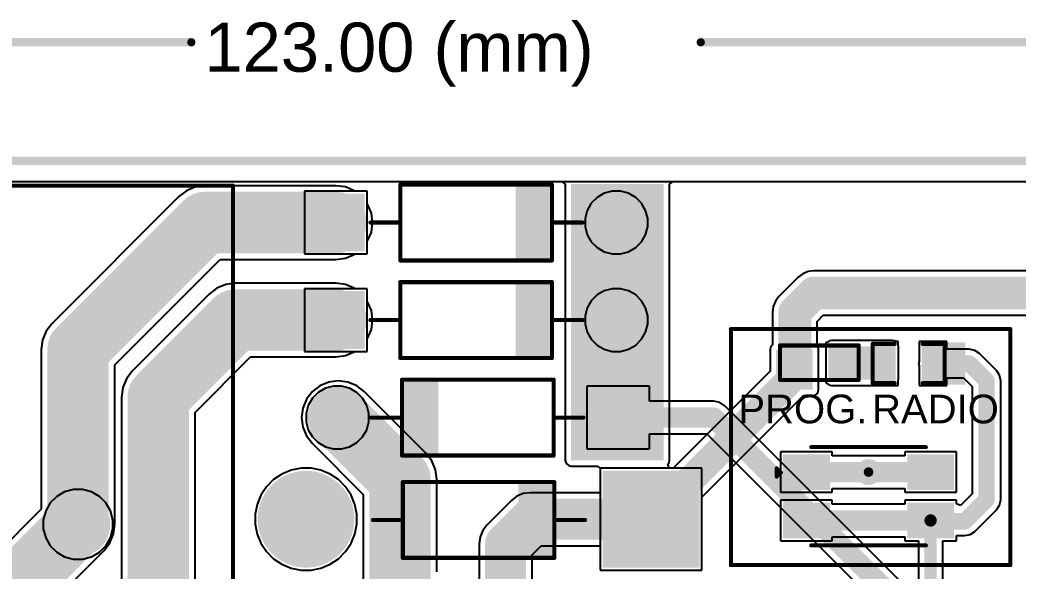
# Model space of a CAD drawing. Header units: millimetres. Extents: x -0.16 to 4.85, y -0.01 to 3.83.
# Drawn here: x 1.885 to 3.103, y 3.161 to 3.833 of the extents above; entities that cross this region are included whole.
import ezdxf

# ---------------------------------------------------------------- set-up
doc = ezdxf.new("R2010")
doc.units = ezdxf.units.MM
doc.header["$MEASUREMENT"] = 0
for name, color, linetype in [('BottomLayer', 5, 'Continuous'), ('BottomSolder', 6, 'Continuous'), ('Mechanical1', 6, 'Continuous'), ('Mechanical2', 216, 'Continuous'), ('MultiLayer', 9, 'Continuous'), ('PadHoleLayer', 156, 'Continuous'), ('TopLayer', 1, 'Continuous'), ('TopOverlay', 2, 'Continuous'), ('TopPaste', 8, 'Continuous'), ('TopSolder', 216, 'Continuous'), ('ViaHoleLayer', 16, 'Continuous')]:
    doc.layers.add(name, color=color, linetype=linetype)
doc.styles.add('Arial', font='', dxfattribs={"height": 0.2})
doc.styles.get('Arial').set_extended_font_data('Arial')

# ---------------------------------------------------------------- blocks, each defined once
blk = doc.blocks.new('DO_15_3')
at = {"layer": 'BottomLayer'}
blk.add_hatch(color=5, dxfattribs=at).paths.add_polyline_path([(-0.2657, 0.0551), (-0.1555, 0.0551), (-0.1555, -0.0551), (-0.2657, -0.0551)])
h = blk.add_hatch(color=5, dxfattribs=at)
edge = h.paths.add_edge_path()
edge.add_arc((0.2106, 0), 0.0551, 0, 360)
at = {"layer": 'BottomSolder'}
blk.add_hatch(color=6, dxfattribs=at).paths.add_polyline_path([(-0.2697, 0.0591), (-0.1515, 0.0591), (-0.1515, -0.0591), (-0.2697, -0.0591)])
h = blk.add_hatch(color=6, dxfattribs=at)
edge = h.paths.add_edge_path()
edge.add_arc((0.2106, 0), 0.0591, 0, 360)
at = {"layer": 'MultiLayer'}
blk.add_hatch(color=9, dxfattribs=at).paths.add_polyline_path([(-0.2657, 0.0551), (-0.1555, 0.0551), (-0.1555, -0.0551), (-0.2657, -0.0551)])
h = blk.add_hatch(color=9, dxfattribs=at)
edge = h.paths.add_edge_path()
edge.add_arc((0.2106, 0), 0.0551, 0, 360)
at = {"layer": 'PadHoleLayer'}
h = blk.add_hatch(color=156, dxfattribs=at)
edge = h.paths.add_edge_path()
edge.add_arc((-0.2106, 0), 0.0295, 0, 360)
h = blk.add_hatch(color=156, dxfattribs=at)
edge = h.paths.add_edge_path()
edge.add_arc((0.2106, 0), 0.0295, 0, 360)
at = {"layer": 'TopLayer'}
blk.add_hatch(color=1, dxfattribs=at).paths.add_polyline_path([(-0.2657, 0.0551), (-0.1555, 0.0551), (-0.1555, -0.0551), (-0.2657, -0.0551)])
h = blk.add_hatch(color=1, dxfattribs=at)
edge = h.paths.add_edge_path()
edge.add_arc((0.2106, 0), 0.0551, 0, 360)
at = {"layer": 'TopOverlay'}
blk.add_hatch(color=2, dxfattribs=at).paths.add_polyline_path([(-0.0484, 0.0472), (-0.0925, 0.0472), (-0.0925, -0.0453), (-0.0484, -0.0453)])
at = {"layer": 'TopSolder'}
blk.add_hatch(color=216, dxfattribs=at).paths.add_polyline_path([(-0.2697, 0.0591), (-0.1515, 0.0591), (-0.1515, -0.0591), (-0.2697, -0.0591)])
h = blk.add_hatch(color=216, dxfattribs=at)
edge = h.paths.add_edge_path()
edge.add_arc((0.2106, 0), 0.0591, 0, 360)
at = {"layer": 'TopOverlay', "const_width": 0.005}
for points in [[(-0.0925, 0.0472), (-0.0925, 0.001)], [(0.0925, 0.0472), (-0.0925, 0.0472)], [(0.0925, 0.0472), (0.0925, 0.001)], [(-0.0925, 0.001), (-0.1299, 0.001)], [(-0.0925, 0.001), (-0.0925, -0.0453)], [(0.0925, 0.001), (0.0925, -0.0453)], [(0.1289, 0.001), (0.0925, 0.001)], [(0.0925, -0.0453), (-0.0925, -0.0453)]]:
    blk.add_lwpolyline(points, dxfattribs=at)
at = {"layer": 'TopOverlay', "const_width": 0.0025}
for points in [[(-0.0938, 0.0472, 1), (-0.0913, 0.0472, 1)], [(-0.0938, 0.0472, 1), (-0.0913, 0.0472, 1)], [(0.0913, 0.0472, 1), (0.0938, 0.0472, 1)], [(0.0913, 0.0472, 1), (0.0938, 0.0472, 1)], [(-0.1312, 0.001, 1), (-0.1287, 0.001, 1)], [(-0.0938, 0.001, 1), (-0.0913, 0.001, 1)], [(-0.0938, 0.001, 1), (-0.0913, 0.001, 1)], [(-0.0938, 0.001, 1), (-0.0913, 0.001, 1)], [(0.0913, 0.001, 1), (0.0938, 0.001, 1)], [(0.0913, 0.001, 1), (0.0938, 0.001, 1)], [(0.0913, 0.001, 1), (0.0938, 0.001, 1)], [(0.1277, 0.001, 1), (0.1302, 0.001, 1)], [(-0.0938, -0.0453, 1), (-0.0913, -0.0453, 1)], [(-0.0938, -0.0453, 1), (-0.0913, -0.0453, 1)], [(0.0913, -0.0453, 1), (0.0938, -0.0453, 1)], [(0.0913, -0.0453, 1), (0.0938, -0.0453, 1)]]:
    blk.add_lwpolyline(points, format="xyb", close=True, dxfattribs=at)
blk = doc.blocks.new('TS_1185EC_C_D_B__7')
at = {"layer": 'TopLayer'}
for points in [[(-0.1004, 0.0472), (-0.0512, 0.0472), (-0.0512, 0.0118), (-0.1004, 0.0118)], [(0.0512, 0.0472), (0.1004, 0.0472), (0.1004, 0.0118), (0.0512, 0.0118)], [(-0.1004, -0.0118), (-0.0512, -0.0118), (-0.0512, -0.0472), (-0.1004, -0.0472)], [(0.0512, -0.0118), (0.1004, -0.0118), (0.1004, -0.0472), (0.0512, -0.0472)]]:
    blk.add_hatch(color=1, dxfattribs=at).paths.add_polyline_path(points)
at = {"layer": 'TopPaste'}
for points in [[(-0.1004, 0.0472), (-0.0512, 0.0472), (-0.0512, 0.0118), (-0.1004, 0.0118)], [(0.0512, 0.0472), (0.1004, 0.0472), (0.1004, 0.0118), (0.0512, 0.0118)], [(-0.1004, -0.0118), (-0.0512, -0.0118), (-0.0512, -0.0472), (-0.1004, -0.0472)], [(0.0512, -0.0118), (0.1004, -0.0118), (0.1004, -0.0472), (0.0512, -0.0472)]]:
    blk.add_hatch(color=8, dxfattribs=at).paths.add_polyline_path(points)
at = {"layer": 'TopSolder'}
for points in [[(-0.1044, 0.0512), (-0.0472, 0.0512), (-0.0472, 0.0078), (-0.1044, 0.0078)], [(0.0472, 0.0512), (0.1044, 0.0512), (0.1044, 0.0078), (0.0472, 0.0078)], [(-0.1044, -0.0078), (-0.0472, -0.0078), (-0.0472, -0.0512), (-0.1044, -0.0512)], [(0.0472, -0.0078), (0.1044, -0.0078), (0.1044, -0.0512), (0.0472, -0.0512)]]:
    blk.add_hatch(color=216, dxfattribs=at).paths.add_polyline_path(points)
at = {"layer": 'TopOverlay', "const_width": 0.005}
for points in [[(-0.07, 0.06), (0.07, 0.06)], [(-0.112, 0.034), (-0.107, 0.029)], [(-0.112, 0.024), (-0.112, 0.034)], [(-0.112, 0.024), (-0.107, 0.029)], [(-0.07, -0.06), (0.07, -0.06)]]:
    blk.add_lwpolyline(points, dxfattribs=at)
at = {"layer": 'TopOverlay', "const_width": 0.0025}
for points in [[(-0.0712, 0.06, 1), (-0.0688, 0.06, 1)], [(0.0688, 0.06, 1), (0.0712, 0.06, 1)], [(-0.1133, 0.034, 1), (-0.1108, 0.034, 1)], [(-0.1133, 0.034, 1), (-0.1108, 0.034, 1)], [(-0.1133, 0.024, 1), (-0.1108, 0.024, 1)], [(-0.1133, 0.024, 1), (-0.1108, 0.024, 1)], [(-0.1082, 0.029, 1), (-0.1057, 0.029, 1)], [(-0.1082, 0.029, 1), (-0.1057, 0.029, 1)], [(-0.0712, -0.06, 1), (-0.0688, -0.06, 1)], [(0.0688, -0.06, 1), (0.0712, -0.06, 1)]]:
    blk.add_lwpolyline(points, format="xyb", close=True, dxfattribs=at)
blk = doc.blocks.new('DO_41_11')
at = {"layer": 'BottomLayer'}
blk.add_hatch(color=5, dxfattribs=at).paths.add_polyline_path([(-0.2026, 0.0313), (-0.14, 0.0313), (-0.14, -0.0313), (-0.2026, -0.0313)])
h = blk.add_hatch(color=5, dxfattribs=at)
edge = h.paths.add_edge_path()
edge.add_arc((0.1713, 0), 0.0313, 0, 360)
at = {"layer": 'BottomSolder'}
blk.add_hatch(color=6, dxfattribs=at).paths.add_polyline_path([(-0.2066, 0.0353), (-0.136, 0.0353), (-0.136, -0.0353), (-0.2066, -0.0353)])
h = blk.add_hatch(color=6, dxfattribs=at)
edge = h.paths.add_edge_path()
edge.add_arc((0.1713, 0), 0.0353, 0, 360)
at = {"layer": 'MultiLayer'}
blk.add_hatch(color=9, dxfattribs=at).paths.add_polyline_path([(-0.2026, 0.0313), (-0.14, 0.0313), (-0.14, -0.0313), (-0.2026, -0.0313)])
h = blk.add_hatch(color=9, dxfattribs=at)
edge = h.paths.add_edge_path()
edge.add_arc((0.1713, 0), 0.0313, 0, 360)
at = {"layer": 'PadHoleLayer'}
h = blk.add_hatch(color=156, dxfattribs=at)
edge = h.paths.add_edge_path()
edge.add_arc((-0.1713, 0), 0.0209, 0, 360)
h = blk.add_hatch(color=156, dxfattribs=at)
edge = h.paths.add_edge_path()
edge.add_arc((0.1713, 0), 0.0209, 0, 360)
at = {"layer": 'TopLayer'}
blk.add_hatch(color=1, dxfattribs=at).paths.add_polyline_path([(-0.2026, 0.0313), (-0.14, 0.0313), (-0.14, -0.0313), (-0.2026, -0.0313)])
h = blk.add_hatch(color=1, dxfattribs=at)
edge = h.paths.add_edge_path()
edge.add_arc((0.1713, 0), 0.0313, 0, 360)
at = {"layer": 'TopOverlay'}
blk.add_hatch(color=2, dxfattribs=at).paths.add_polyline_path([(0.0484, -0.0463), (0.0925, -0.0463), (0.0925, 0.0463), (0.0484, 0.0463)])
at = {"layer": 'TopSolder'}
blk.add_hatch(color=216, dxfattribs=at).paths.add_polyline_path([(-0.2066, 0.0353), (-0.136, 0.0353), (-0.136, -0.0353), (-0.2066, -0.0353)])
h = blk.add_hatch(color=216, dxfattribs=at)
edge = h.paths.add_edge_path()
edge.add_arc((0.1713, 0), 0.0353, 0, 360)
at = {"layer": 'TopOverlay', "const_width": 0.005}
for points in [[(-0.0925, 0.0463), (0.0925, 0.0463)], [(-0.0925, 0), (-0.0925, 0.0463)], [(0.0925, 0), (0.0925, 0.0463)], [(-0.1289, 0), (-0.0925, 0)], [(-0.0925, -0.0463), (-0.0925, 0)], [(0.0925, -0.0463), (0.0925, 0)], [(0.0925, 0), (0.1299, 0)], [(-0.0925, -0.0463), (0.0925, -0.0463)]]:
    blk.add_lwpolyline(points, dxfattribs=at)
at = {"layer": 'TopOverlay', "const_width": 0.0025}
for points in [[(-0.0938, 0.0463, 1), (-0.0913, 0.0463, 1)], [(-0.0938, 0.0463, 1), (-0.0913, 0.0463, 1)], [(0.0913, 0.0463, 1), (0.0938, 0.0463, 1)], [(0.0913, 0.0463, 1), (0.0938, 0.0463, 1)], [(-0.1302, 0, 1), (-0.1277, 0, 1)], [(-0.0938, 0, 1), (-0.0913, 0, 1)], [(-0.0938, 0, 1), (-0.0913, 0, 1)], [(-0.0938, 0, 1), (-0.0913, 0, 1)], [(0.0913, 0, 1), (0.0938, 0, 1)], [(0.0913, 0, 1), (0.0938, 0, 1)], [(0.0913, 0, 1), (0.0938, 0, 1)], [(0.1287, 0, 1), (0.1312, 0, 1)], [(-0.0938, -0.0463, 1), (-0.0913, -0.0463, 1)], [(-0.0938, -0.0463, 1), (-0.0913, -0.0463, 1)], [(0.0913, -0.0463, 1), (0.0938, -0.0463, 1)], [(0.0913, -0.0463, 1), (0.0938, -0.0463, 1)]]:
    blk.add_lwpolyline(points, format="xyb", close=True, dxfattribs=at)
blk = doc.blocks.new('DO_41_12')
at = {"layer": 'BottomLayer'}
blk.add_hatch(color=5, dxfattribs=at).paths.add_polyline_path([(-0.2026, 0.0313), (-0.14, 0.0313), (-0.14, -0.0313), (-0.2026, -0.0313)])
h = blk.add_hatch(color=5, dxfattribs=at)
edge = h.paths.add_edge_path()
edge.add_arc((0.1713, 0), 0.0313, 0, 360)
at = {"layer": 'BottomSolder'}
blk.add_hatch(color=6, dxfattribs=at).paths.add_polyline_path([(-0.2066, 0.0353), (-0.136, 0.0353), (-0.136, -0.0353), (-0.2066, -0.0353)])
h = blk.add_hatch(color=6, dxfattribs=at)
edge = h.paths.add_edge_path()
edge.add_arc((0.1713, 0), 0.0353, 0, 360)
at = {"layer": 'MultiLayer'}
blk.add_hatch(color=9, dxfattribs=at).paths.add_polyline_path([(-0.2026, 0.0313), (-0.14, 0.0313), (-0.14, -0.0313), (-0.2026, -0.0313)])
h = blk.add_hatch(color=9, dxfattribs=at)
edge = h.paths.add_edge_path()
edge.add_arc((0.1713, 0), 0.0313, 0, 360)
at = {"layer": 'PadHoleLayer'}
h = blk.add_hatch(color=156, dxfattribs=at)
edge = h.paths.add_edge_path()
edge.add_arc((-0.1713, 0), 0.0209, 0, 360)
h = blk.add_hatch(color=156, dxfattribs=at)
edge = h.paths.add_edge_path()
edge.add_arc((0.1713, 0), 0.0209, 0, 360)
at = {"layer": 'TopLayer'}
blk.add_hatch(color=1, dxfattribs=at).paths.add_polyline_path([(-0.2026, 0.0313), (-0.14, 0.0313), (-0.14, -0.0313), (-0.2026, -0.0313)])
h = blk.add_hatch(color=1, dxfattribs=at)
edge = h.paths.add_edge_path()
edge.add_arc((0.1713, 0), 0.0313, 0, 360)
at = {"layer": 'TopOverlay'}
blk.add_hatch(color=2, dxfattribs=at).paths.add_polyline_path([(0.0484, -0.0463), (0.0925, -0.0463), (0.0925, 0.0463), (0.0484, 0.0463)])
at = {"layer": 'TopSolder'}
blk.add_hatch(color=216, dxfattribs=at).paths.add_polyline_path([(-0.2066, 0.0353), (-0.136, 0.0353), (-0.136, -0.0353), (-0.2066, -0.0353)])
h = blk.add_hatch(color=216, dxfattribs=at)
edge = h.paths.add_edge_path()
edge.add_arc((0.1713, 0), 0.0353, 0, 360)
at = {"layer": 'TopOverlay', "const_width": 0.005}
for points in [[(-0.0925, 0.0463), (0.0925, 0.0463)], [(-0.0925, 0), (-0.0925, 0.0463)], [(0.0925, 0), (0.0925, 0.0463)], [(-0.1289, 0), (-0.0925, 0)], [(-0.0925, -0.0463), (-0.0925, 0)], [(0.0925, -0.0463), (0.0925, 0)], [(0.0925, 0), (0.1299, 0)], [(-0.0925, -0.0463), (0.0925, -0.0463)]]:
    blk.add_lwpolyline(points, dxfattribs=at)
at = {"layer": 'TopOverlay', "const_width": 0.0025}
for points in [[(-0.0938, 0.0463, 1), (-0.0913, 0.0463, 1)], [(-0.0938, 0.0463, 1), (-0.0913, 0.0463, 1)], [(0.0913, 0.0463, 1), (0.0938, 0.0463, 1)], [(0.0913, 0.0463, 1), (0.0938, 0.0463, 1)], [(-0.1302, 0, 1), (-0.1277, 0, 1)], [(-0.0938, 0, 1), (-0.0913, 0, 1)], [(-0.0938, 0, 1), (-0.0913, 0, 1)], [(-0.0938, 0, 1), (-0.0913, 0, 1)], [(0.0913, 0, 1), (0.0938, 0, 1)], [(0.0913, 0, 1), (0.0938, 0, 1)], [(0.0913, 0, 1), (0.0938, 0, 1)], [(0.1287, 0, 1), (0.1312, 0, 1)], [(-0.0938, -0.0463, 1), (-0.0913, -0.0463, 1)], [(-0.0938, -0.0463, 1), (-0.0913, -0.0463, 1)], [(0.0913, -0.0463, 1), (0.0938, -0.0463, 1)], [(0.0913, -0.0463, 1), (0.0938, -0.0463, 1)]]:
    blk.add_lwpolyline(points, format="xyb", close=True, dxfattribs=at)
blk = doc.blocks.new('DO_41_13')
at = {"layer": 'BottomLayer'}
blk.add_hatch(color=5, dxfattribs=at).paths.add_polyline_path([(-0.2026, 0.0313), (-0.14, 0.0313), (-0.14, -0.0313), (-0.2026, -0.0313)])
h = blk.add_hatch(color=5, dxfattribs=at)
edge = h.paths.add_edge_path()
edge.add_arc((0.1713, 0), 0.0313, 0, 360)
at = {"layer": 'BottomSolder'}
blk.add_hatch(color=6, dxfattribs=at).paths.add_polyline_path([(-0.2066, 0.0353), (-0.136, 0.0353), (-0.136, -0.0353), (-0.2066, -0.0353)])
h = blk.add_hatch(color=6, dxfattribs=at)
edge = h.paths.add_edge_path()
edge.add_arc((0.1713, 0), 0.0353, 0, 360)
at = {"layer": 'MultiLayer'}
blk.add_hatch(color=9, dxfattribs=at).paths.add_polyline_path([(-0.2026, 0.0313), (-0.14, 0.0313), (-0.14, -0.0313), (-0.2026, -0.0313)])
h = blk.add_hatch(color=9, dxfattribs=at)
edge = h.paths.add_edge_path()
edge.add_arc((0.1713, 0), 0.0313, 0, 360)
at = {"layer": 'PadHoleLayer'}
h = blk.add_hatch(color=156, dxfattribs=at)
edge = h.paths.add_edge_path()
edge.add_arc((-0.1713, 0), 0.0209, 0, 360)
h = blk.add_hatch(color=156, dxfattribs=at)
edge = h.paths.add_edge_path()
edge.add_arc((0.1713, 0), 0.0209, 0, 360)
at = {"layer": 'TopLayer'}
blk.add_hatch(color=1, dxfattribs=at).paths.add_polyline_path([(-0.2026, 0.0313), (-0.14, 0.0313), (-0.14, -0.0313), (-0.2026, -0.0313)])
h = blk.add_hatch(color=1, dxfattribs=at)
edge = h.paths.add_edge_path()
edge.add_arc((0.1713, 0), 0.0313, 0, 360)
at = {"layer": 'TopOverlay'}
blk.add_hatch(color=2, dxfattribs=at).paths.add_polyline_path([(0.0484, -0.0463), (0.0925, -0.0463), (0.0925, 0.0463), (0.0484, 0.0463)])
at = {"layer": 'TopSolder'}
blk.add_hatch(color=216, dxfattribs=at).paths.add_polyline_path([(-0.2066, 0.0353), (-0.136, 0.0353), (-0.136, -0.0353), (-0.2066, -0.0353)])
h = blk.add_hatch(color=216, dxfattribs=at)
edge = h.paths.add_edge_path()
edge.add_arc((0.1713, 0), 0.0353, 0, 360)
at = {"layer": 'TopOverlay', "const_width": 0.005}
for points in [[(0.0925, 0.0463), (-0.0925, 0.0463)], [(-0.0925, 0.0463), (-0.0925, 0)], [(0.0925, 0.0463), (0.0925, 0)], [(-0.0925, 0), (-0.1289, 0)], [(-0.0925, 0), (-0.0925, -0.0463)], [(0.0925, 0), (0.0925, -0.0463)], [(0.1299, 0), (0.0925, 0)], [(0.0925, -0.0463), (-0.0925, -0.0463)]]:
    blk.add_lwpolyline(points, dxfattribs=at)
at = {"layer": 'TopOverlay', "const_width": 0.0025}
for points in [[(-0.0938, 0.0463, 1), (-0.0913, 0.0463, 1)], [(-0.0938, 0.0463, 1), (-0.0913, 0.0463, 1)], [(0.0913, 0.0463, 1), (0.0938, 0.0463, 1)], [(0.0913, 0.0463, 1), (0.0938, 0.0463, 1)], [(-0.1302, 0, 1), (-0.1277, 0, 1)], [(-0.0938, 0, 1), (-0.0913, 0, 1)], [(-0.0938, 0, 1), (-0.0913, 0, 1)], [(-0.0938, 0, 1), (-0.0913, 0, 1)], [(0.0913, 0, 1), (0.0938, 0, 1)], [(0.0913, 0, 1), (0.0938, 0, 1)], [(0.0913, 0, 1), (0.0938, 0, 1)], [(0.1287, 0, 1), (0.1312, 0, 1)], [(-0.0938, -0.0463, 1), (-0.0913, -0.0463, 1)], [(-0.0938, -0.0463, 1), (-0.0913, -0.0463, 1)], [(0.0913, -0.0463, 1), (0.0938, -0.0463, 1)], [(0.0913, -0.0463, 1), (0.0938, -0.0463, 1)]]:
    blk.add_lwpolyline(points, format="xyb", close=True, dxfattribs=at)
blk = doc.blocks.new('PE3817_M_12V_0V_12V_15')
at = {"layer": 'BottomLayer'}
h = blk.add_hatch(color=5, dxfattribs=at)
edge = h.paths.add_edge_path()
edge.add_arc((0.4921, 0.3937), 0.0354, 0, 360)
at = {"layer": 'BottomSolder'}
h = blk.add_hatch(color=6, dxfattribs=at)
edge = h.paths.add_edge_path()
edge.add_arc((0.4921, 0.3937), 0.0394, 0, 360)
at = {"layer": 'MultiLayer'}
h = blk.add_hatch(color=9, dxfattribs=at)
edge = h.paths.add_edge_path()
edge.add_arc((0.4921, 0.3937), 0.0354, 0, 360)
at = {"layer": 'PadHoleLayer'}
h = blk.add_hatch(color=156, dxfattribs=at)
edge = h.paths.add_edge_path()
edge.add_arc((0.4921, 0.3937), 0.0197, 0, 360)
at = {"layer": 'TopLayer'}
h = blk.add_hatch(color=1, dxfattribs=at)
edge = h.paths.add_edge_path()
edge.add_arc((0.4921, 0.3937), 0.0354, 0, 360)
at = {"layer": 'TopSolder'}
h = blk.add_hatch(color=216, dxfattribs=at)
edge = h.paths.add_edge_path()
edge.add_arc((0.4921, 0.3937), 0.0394, 0, 360)
at = {"layer": 'TopOverlay', "const_width": 0.005}
for points in [[(-0.6811, 0.8071), (0.6811, 0.8071)], [(0.6811, -0.8071), (0.6811, 0.8071)]]:
    blk.add_lwpolyline(points, dxfattribs=at)
at = {"layer": 'TopOverlay', "const_width": 0.0025}
blk.add_lwpolyline([(0.6799, 0.8071, 1), (0.6824, 0.8071, 1)], format="xyb", close=True, dxfattribs=at)
blk.add_lwpolyline([(0.6799, 0.8071, 1), (0.6824, 0.8071, 1)], format="xyb", close=True, dxfattribs=at)
blk = doc.blocks.new('RES_0603_72')
at = {"layer": 'TopLayer'}
for points in [[(-0.015, 0.0175), (-0.015, -0.0175), (-0.045, -0.0175), (-0.045, 0.0175)], [(0.045, 0.0175), (0.045, -0.0175), (0.015, -0.0175), (0.015, 0.0175)]]:
    blk.add_hatch(color=1, dxfattribs=at).paths.add_polyline_path(points)
at = {"layer": 'TopPaste'}
for points in [[(-0.015, 0.0175), (-0.015, -0.0175), (-0.045, -0.0175), (-0.045, 0.0175)], [(0.045, 0.0175), (0.045, -0.0175), (0.015, -0.0175), (0.015, 0.0175)]]:
    blk.add_hatch(color=8, dxfattribs=at).paths.add_polyline_path(points)
at = {"layer": 'TopSolder'}
for points in [[(-0.011, 0.0215), (-0.011, -0.0215), (-0.049, -0.0215), (-0.049, 0.0215)], [(0.049, 0.0215), (0.049, -0.0215), (0.011, -0.0215), (0.011, 0.0215)]]:
    blk.add_hatch(color=216, dxfattribs=at).paths.add_polyline_path(points)
at = {"layer": 'TopOverlay', "const_width": 0.005}
for points in [[(-0.048, -0.021), (-0.048, 0.021)], [(-0.048, 0.021), (0.048, 0.021)], [(0.048, -0.021), (0.048, 0.021)], [(-0.048, -0.021), (0.048, -0.021)]]:
    blk.add_lwpolyline(points, dxfattribs=at)
at = {"layer": 'TopOverlay', "const_width": 0.0025}
for points in [[(-0.04925, 0.021, 1), (-0.04675, 0.021, 1)], [(-0.04925, 0.021, 1), (-0.04675, 0.021, 1)], [(0.04675, 0.021, 1), (0.04925, 0.021, 1)], [(0.04675, 0.021, 1), (0.04925, 0.021, 1)], [(-0.04925, -0.021, 1), (-0.04675, -0.021, 1)], [(-0.04925, -0.021, 1), (-0.04675, -0.021, 1)], [(0.04675, -0.021, 1), (0.04925, -0.021, 1)], [(0.04675, -0.021, 1), (0.04925, -0.021, 1)]]:
    blk.add_lwpolyline(points, format="xyb", close=True, dxfattribs=at)
blk = doc.blocks.new('LED_0603_85')
at = {"layer": 'TopLayer'}
for points in [[(-0.0394, 0.0197), (-0.0197, 0.0197), (-0.0197, -0.0197), (-0.0394, -0.0197)], [(0.0197, 0.0197), (0.0394, 0.0197), (0.0394, -0.0197), (0.0197, -0.0197)]]:
    blk.add_hatch(color=1, dxfattribs=at).paths.add_polyline_path(points)
at = {"layer": 'TopOverlay'}
blk.add_hatch(color=2, dxfattribs=at).paths.add_polyline_path([(0.044, -0.026), (0.069, -0.026), (0.069, 0.026), (0.044, 0.026)])
at = {"layer": 'TopPaste'}
for points in [[(-0.0394, 0.0197), (-0.0197, 0.0197), (-0.0197, -0.0197), (-0.0394, -0.0197)], [(0.0197, 0.0197), (0.0394, 0.0197), (0.0394, -0.0197), (0.0197, -0.0197)]]:
    blk.add_hatch(color=8, dxfattribs=at).paths.add_polyline_path(points)
at = {"layer": 'TopSolder'}
for points in [[(-0.0434, 0.0237), (-0.0157, 0.0237), (-0.0157, -0.0237), (-0.0434, -0.0237)], [(0.0157, 0.0237), (0.0434, 0.0237), (0.0434, -0.0237), (0.0157, -0.0237)]]:
    blk.add_hatch(color=216, dxfattribs=at).paths.add_polyline_path(points)
at = {"layer": 'TopOverlay', "const_width": 0.005}
for points in [[(-0.044, 0.024), (-0.017, 0.024)], [(-0.044, -0.024), (-0.044, 0.024)], [(0.017, 0.024), (0.044, 0.024)], [(0.044, -0.024), (0.044, 0.024)], [(-0.044, -0.024), (-0.017, -0.024)], [(0.017, -0.024), (0.044, -0.024)]]:
    blk.add_lwpolyline(points, dxfattribs=at)
at = {"layer": 'TopOverlay', "const_width": 0.0025}
for points in [[(-0.0452, 0.024, 1), (-0.0428, 0.024, 1)], [(-0.0452, 0.024, 1), (-0.0428, 0.024, 1)], [(-0.0182, 0.024, 1), (-0.0158, 0.024, 1)], [(0.0158, 0.024, 1), (0.0182, 0.024, 1)], [(0.0428, 0.024, 1), (0.0453, 0.024, 1)], [(0.0428, 0.024, 1), (0.0453, 0.024, 1)], [(-0.0452, -0.024, 1), (-0.0428, -0.024, 1)], [(-0.0452, -0.024, 1), (-0.0428, -0.024, 1)], [(-0.0182, -0.024, 1), (-0.0158, -0.024, 1)], [(0.0158, -0.024, 1), (0.0182, -0.024, 1)], [(0.0428, -0.024, 1), (0.0453, -0.024, 1)], [(0.0428, -0.024, 1), (0.0453, -0.024, 1)]]:
    blk.add_lwpolyline(points, format="xyb", close=True, dxfattribs=at)

msp = doc.modelspace()

# ---------------------------------------------------------------- hatches: boundary and pattern name
at = {"layer": 'BottomLayer'}
h = msp.add_hatch(color=5, dxfattribs=at)
edge = h.paths.add_edge_path()
edge.add_arc((2.921, 3.2815), 0.0118, 0, 360)
at = {"layer": 'BottomSolder'}
h = msp.add_hatch(color=6, dxfattribs=at)
edge = h.paths.add_edge_path()
edge.add_arc((2.921, 3.2815), 0.0158, 0, 360)
at = {"layer": 'TopLayer'}
for points in [[(2.558, 3.296), (2.671, 3.296), (2.671, 3.633), (2.558, 3.633)], [(2.808, 3.431), (2.808, 3.382), (2.853, 3.382), (2.853, 3.431)], [(2.876, 3.3943), (2.9503, 3.3943), (2.9503, 3.435), (2.876, 3.435)]]:
    msp.add_hatch(color=1, dxfattribs=at).paths.add_polyline_path(points)
h = msp.add_hatch(color=1, dxfattribs=at)
edge = h.paths.add_edge_path()
edge.add_arc((2.921, 3.2815), 0.0118, 0, 360)
at = {"layer": 'TopSolder'}
h = msp.add_hatch(color=216, dxfattribs=at)
edge = h.paths.add_edge_path()
edge.add_arc((2.921, 3.2815), 0.0158, 0, 360)
at = {"layer": 'ViaHoleLayer'}
h = msp.add_hatch(color=16, dxfattribs=at)
edge = h.paths.add_edge_path()
edge.add_arc((2.921, 3.2815), 0.00591, 0, 360)

# ---------------------------------------------------------------- linework, layer by layer
at = {"layer": 'BottomLayer'}
for p, q in [((0.6039, 3.636), (4.823, 3.636)), ((2.111, 3.6309), (2.0994, 3.6294)), ((2.2707, 3.6309), (2.111, 3.6309)), ((2.2824, 3.6294), (2.2707, 3.6309)), ((2.0886, 3.6249), (2.0793, 3.6177)), ((2.0994, 3.6294), (2.0886, 3.6249)), ((2.2932, 3.6249), (2.2824, 3.6294)), ((2.2939, 3.6243), (2.2932, 3.6249)), ((2.309, 3.6243), (2.2939, 3.6243)), ((2.309, 3.6092), (2.309, 3.6243)), ((2.5985, 3.6217), (2.5897, 3.6166)), ((2.6082, 3.6243), (2.5985, 3.6217)), ((2.6183, 3.6243), (2.6082, 3.6243)), ((2.628, 3.6217), (2.6183, 3.6243)), ((2.6368, 3.6166), (2.628, 3.6217)), ((2.0793, 3.6177), (1.9244, 3.4629)), ((2.3096, 3.6084), (2.309, 3.6092)), ((2.3141, 3.5976), (2.3096, 3.6084)), ((2.5826, 3.6095), (2.5776, 3.6008)), ((2.5897, 3.6166), (2.5826, 3.6095)), ((2.6439, 3.6095), (2.6368, 3.6166)), ((2.6489, 3.6008), (2.6439, 3.6095)), ((2.3156, 3.586), (2.3141, 3.5976)), ((2.5776, 3.6008), (2.575, 3.591)), ((2.6516, 3.591), (2.6489, 3.6008)), ((2.3141, 3.5744), (2.3156, 3.586)), ((2.575, 3.591), (2.575, 3.581)), ((2.6516, 3.581), (2.6516, 3.591)), ((2.3096, 3.5636), (2.3141, 3.5744)), ((2.575, 3.581), (2.5776, 3.5712)), ((2.5776, 3.5712), (2.5826, 3.5625)), ((2.6439, 3.5625), (2.6489, 3.5712)), ((2.6489, 3.5712), (2.6516, 3.581)), ((2.309, 3.5628), (2.3096, 3.5636)), ((2.309, 3.5477), (2.309, 3.5628)), ((2.5826, 3.5625), (2.5897, 3.5554)), ((2.6368, 3.5554), (2.6439, 3.5625)), ((2.2824, 3.5426), (2.2932, 3.5471)), ((2.2932, 3.5471), (2.2939, 3.5477)), ((2.2939, 3.5477), (2.309, 3.5477)), ((2.5897, 3.5554), (2.5985, 3.5503)), ((2.5985, 3.5503), (2.6082, 3.5477)), ((2.6082, 3.5477), (2.6183, 3.5477)), ((2.6183, 3.5477), (2.628, 3.5503)), ((2.628, 3.5503), (2.6368, 3.5554)), ((2.001, 3.4125), (2.1296, 3.5411)), ((2.1296, 3.5411), (2.2707, 3.5411)), ((2.2707, 3.5411), (2.2824, 3.5426)), ((2.1364, 3.5104), (2.1256, 3.5059)), ((2.148, 3.5119), (2.1364, 3.5104)), ((2.2707, 3.5119), (2.148, 3.5119)), ((2.2824, 3.5104), (2.2707, 3.5119)), ((2.2932, 3.5059), (2.2824, 3.5104)), ((2.1163, 3.4987), (2.0223, 3.4047)), ((2.1256, 3.5059), (2.1163, 3.4987)), ((2.2939, 3.5053), (2.2932, 3.5059)), ((2.309, 3.5053), (2.2939, 3.5053)), ((2.309, 3.4902), (2.309, 3.5053)), ((2.5897, 3.4976), (2.5826, 3.4905)), ((2.5985, 3.5027), (2.5897, 3.4976)), ((2.6082, 3.5053), (2.5985, 3.5027)), ((2.6183, 3.5053), (2.6082, 3.5053)), ((2.628, 3.5027), (2.6183, 3.5053)), ((2.6368, 3.4976), (2.628, 3.5027)), ((2.6439, 3.4905), (2.6368, 3.4976)), ((2.3096, 3.4894), (2.309, 3.4902)), ((2.3141, 3.4786), (2.3096, 3.4894)), ((2.5826, 3.4905), (2.5776, 3.4818)), ((2.6489, 3.4818), (2.6439, 3.4905)), ((2.3156, 3.467), (2.3141, 3.4786)), ((2.5776, 3.4818), (2.575, 3.472)), ((2.6516, 3.472), (2.6489, 3.4818)), ((1.9244, 3.4629), (1.9173, 3.4536)), ((2.3141, 3.4554), (2.3156, 3.467)), ((2.575, 3.472), (2.575, 3.462)), ((2.575, 3.462), (2.5776, 3.4522)), ((2.6489, 3.4522), (2.6516, 3.462)), ((2.6516, 3.462), (2.6516, 3.472)), ((1.9173, 3.4536), (1.9128, 3.4427)), ((2.3096, 3.4446), (2.3141, 3.4554)), ((2.5776, 3.4522), (2.5826, 3.4435)), ((2.6439, 3.4435), (2.6489, 3.4522)), ((1.9128, 3.4427), (1.9112, 3.4311)), ((2.309, 3.4438), (2.3096, 3.4446)), ((2.309, 3.4287), (2.309, 3.4438)), ((2.5826, 3.4435), (2.5897, 3.4364)), ((2.5897, 3.4364), (2.5985, 3.4313)), ((2.628, 3.4313), (2.6368, 3.4364)), ((2.6368, 3.4364), (2.6439, 3.4435)), ((1.9112, 3.4311), (1.9112, 3.2363)), ((2.2707, 3.4221), (2.2824, 3.4236)), ((2.2824, 3.4236), (2.2932, 3.4281)), ((2.2932, 3.4281), (2.2939, 3.4287)), ((2.2939, 3.4287), (2.309, 3.4287)), ((2.5985, 3.4313), (2.6082, 3.4287)), ((2.6082, 3.4287), (2.6183, 3.4287)), ((2.6183, 3.4287), (2.628, 3.4313)), ((2.001, 3.2177), (2.001, 3.4125)), ((2.0989, 3.3544), (2.1666, 3.4221)), ((2.1666, 3.4221), (2.2707, 3.4221)), ((2.0223, 3.4047), (2.0151, 3.3954)), ((2.0151, 3.3954), (2.0106, 3.3846)), ((2.0106, 3.3846), (2.0091, 3.373)), ((2.2493, 3.3786), (2.2422, 3.3715)), ((2.258, 3.3837), (2.2493, 3.3786)), ((2.2678, 3.3863), (2.258, 3.3837)), ((2.2778, 3.3863), (2.2678, 3.3863)), ((2.2876, 3.3837), (2.2778, 3.3863)), ((2.2963, 3.3786), (2.2876, 3.3837)), ((2.3035, 3.3715), (2.2963, 3.3786)), ((2.6536, 3.3863), (2.577, 3.3863)), ((2.577, 3.3863), (2.577, 3.3097)), ((2.6536, 3.3679), (2.6536, 3.3863)), ((2.0091, 3.373), (2.0091, 2.5468)), ((2.2371, 3.3628), (2.2345, 3.353)), ((2.2422, 3.3715), (2.2371, 3.3628)), ((2.3085, 3.3628), (2.3035, 3.3715)), ((2.3111, 3.353), (2.3085, 3.3628)), ((2.732, 3.3679), (2.6536, 3.3679)), ((2.7396, 3.3664), (2.732, 3.3679)), ((2.7461, 3.3621), (2.7396, 3.3664)), ((2.0989, 2.7697), (2.0989, 3.3544)), ((2.2345, 3.353), (2.2345, 3.343)), ((2.3111, 3.343), (2.3111, 3.353)), ((3.0941, 3.0141), (2.7461, 3.3621)), ((2.2345, 3.343), (2.2371, 3.3332)), ((2.3085, 3.3332), (2.3111, 3.343)), ((2.2371, 3.3332), (2.2422, 3.3245)), ((2.3035, 3.3245), (2.3085, 3.3332)), ((2.6536, 3.3097), (2.6536, 3.3281)), ((2.6536, 3.3281), (2.7238, 3.3281)), ((2.7238, 3.3281), (3.0601, 2.9918)), ((2.2422, 3.3245), (2.2493, 3.3174)), ((2.2493, 3.3174), (2.258, 3.3123)), ((2.2876, 3.3123), (2.2963, 3.3174)), ((2.2963, 3.3174), (2.3035, 3.3245)), ((2.258, 3.3123), (2.2678, 3.3097)), ((2.2678, 3.3097), (2.2778, 3.3097)), ((2.2778, 3.3097), (2.2876, 3.3123)), ((2.577, 3.3097), (2.6536, 3.3097)), ((2.7177, 3.2861), (2.5935, 3.2861)), ((2.5935, 3.2861), (2.5935, 3.1619)), ((2.7177, 3.1619), (2.7177, 3.2861)), ((1.9112, 3.2363), (1.8123, 3.1373)), ((1.9995, 3.2061), (2.001, 3.2177)), ((1.995, 3.1953), (1.9995, 3.2061)), ((1.9879, 3.186), (1.995, 3.1953)), ((1.8889, 3.087), (1.9879, 3.186)), ((2.5935, 3.1619), (2.7177, 3.1619))]:
    msp.add_line(p, q, dxfattribs=at)
for points, const_width in [([(1.9561, 3.4311), (2.111, 3.586)], 0.075), ([(2.111, 3.586), (2.2707, 3.586)], 0.075), ([(2.054, 3.373), (2.148, 3.467)], 0.075), ([(2.148, 3.467), (2.2707, 3.467)], 0.075), ([(1.9561, 3.2177), (1.9561, 3.4311)], 0.075), ([(2.054, 2.5282), (2.054, 3.373)], 0.075), ([(2.6163, 3.348), (2.732, 3.348)], 0.025), ([(2.732, 3.348), (3.08, 3)], 0.025), ([(1.844, 3.1056), (1.9561, 3.2177)], 0.075)]:
    msp.add_lwpolyline(points, dxfattribs=dict(at, const_width=const_width))
for points, const_width in [([(2.0922, 3.586, 1), (2.1298, 3.586, 1)], 0.0375), ([(2.0922, 3.586, 1), (2.1298, 3.586, 1)], 0.0375), ([(2.252, 3.586, 1), (2.2895, 3.586, 1)], 0.0375), ([(2.1292, 3.467, 1), (2.1667, 3.467, 1)], 0.0375), ([(2.1292, 3.467, 1), (2.1667, 3.467, 1)], 0.0375), ([(2.252, 3.467, 1), (2.2895, 3.467, 1)], 0.0375), ([(1.9374, 3.4311, 1), (1.9749, 3.4311, 1)], 0.0375), ([(1.9374, 3.4311, 1), (1.9749, 3.4311, 1)], 0.0375), ([(2.0353, 3.373, 1), (2.0728, 3.373, 1)], 0.0375), ([(2.0353, 3.373, 1), (2.0728, 3.373, 1)], 0.0375), ([(2.6101, 3.348, 1), (2.6226, 3.348, 1)], 0.0125), ([(2.7258, 3.348, 1), (2.7382, 3.348, 1)], 0.0125), ([(2.7258, 3.348, 1), (2.7382, 3.348, 1)], 0.0125), ([(1.9374, 3.2177, 1), (1.9749, 3.2177, 1)], 0.0375), ([(1.9374, 3.2177, 1), (1.9749, 3.2177, 1)], 0.0375)]:
    msp.add_lwpolyline(points, format="xyb", close=True, dxfattribs=dict(at, const_width=const_width))
at = {"layer": 'Mechanical1', "const_width": 0.01}
for points in [[(0, 3.806), (2.0944, 3.806)], [(2.7162, 3.806), (4.8425, 3.806)]]:
    msp.add_lwpolyline(points, dxfattribs=at)
at = {"layer": 'Mechanical1', "const_width": 0.005}
for points in [[(2.0919, 3.806, 1), (2.0969, 3.806, 1)], [(2.7137, 3.806, 1), (2.7187, 3.806, 1)]]:
    msp.add_lwpolyline(points, format="xyb", close=True, dxfattribs=at)
at = {"layer": 'Mechanical2', "const_width": 0.01}
msp.add_lwpolyline([(0, 3.6614), (4.8425, 3.6614)], dxfattribs=at)
at = {"layer": 'TopLayer'}
for p, q in [((0.2771, 3.636), (2.5464, 3.636)), ((2.5464, 3.636), (2.5509, 3.633)), ((2.5509, 3.633), (2.5509, 3.296)), ((2.6781, 3.633), (2.6826, 3.636)), ((2.6781, 3.296), (2.6781, 3.633)), ((2.6826, 3.636), (4.823, 3.636)), ((2.309, 3.6243), (2.2324, 3.6243)), ((2.2324, 3.6243), (2.2324, 3.5477)), ((2.309, 3.5477), (2.309, 3.6243)), ((2.2324, 3.5477), (2.309, 3.5477)), ((2.8408, 3.5236), (2.8352, 3.5193)), ((2.8474, 3.5263), (2.8408, 3.5236)), ((2.8544, 3.5272), (2.8474, 3.5263)), ((3.1648, 3.5272), (2.8544, 3.5272)), ((2.8352, 3.5193), (2.8117, 3.4958)), ((2.309, 3.5053), (2.2324, 3.5053)), ((2.2324, 3.5053), (2.2324, 3.4287)), ((2.309, 3.4287), (2.309, 3.5053)), ((2.8074, 3.4902), (2.8047, 3.4836)), ((2.8117, 3.4958), (2.8074, 3.4902)), ((2.8047, 3.4836), (2.8038, 3.4766)), ((2.8038, 3.4766), (2.8038, 3.4366)), ((2.8582, 3.4653), (2.8657, 3.4728)), ((2.8657, 3.4728), (3.1535, 3.4728)), ((2.8582, 3.4358), (2.8582, 3.4653)), ((2.803, 3.436), (2.8014, 3.4337)), ((2.8038, 3.4366), (2.803, 3.436)), ((2.8596, 3.4337), (2.8582, 3.4358)), ((2.869, 3.4357), (2.8689, 3.435)), ((2.8706, 3.4395), (2.869, 3.4395)), ((2.869, 3.4395), (2.869, 3.4357)), ((2.871, 3.44), (2.8706, 3.4395)), ((2.8733, 3.4416), (2.871, 3.44)), ((2.876, 3.4421), (2.8733, 3.4416)), ((2.9503, 3.4421), (2.876, 3.4421)), ((2.953, 3.4416), (2.9503, 3.4421)), ((2.9544, 3.4407), (2.953, 3.4416)), ((2.9573, 3.4407), (2.9544, 3.4407)), ((2.9573, 3.4357), (2.9573, 3.4407)), ((2.9575, 3.435), (2.9573, 3.4357)), ((3.0164, 3.4407), (2.9827, 3.4407)), ((2.9827, 3.4407), (2.9827, 3.4165)), ((3.0164, 3.4313), (3.0164, 3.4407)), ((2.2324, 3.4287), (2.309, 3.4287)), ((2.8014, 3.4337), (2.8009, 3.431)), ((2.8009, 3.431), (2.8009, 3.4046)), ((2.8601, 3.431), (2.8596, 3.4337)), ((2.8601, 3.382), (2.8601, 3.431)), ((2.8689, 3.435), (2.8689, 3.3943)), ((2.9575, 3.3943), (2.9575, 3.435)), ((3.044, 3.4313), (3.0164, 3.4313)), ((3.0506, 3.43), (3.044, 3.4313)), ((3.0563, 3.4263), (3.0506, 3.43)), ((3.0565, 3.4259), (3.0563, 3.4263)), ((3.0569, 3.4256), (3.0565, 3.4259)), ((3.0773, 3.4053), (3.0569, 3.4256)), ((2.9827, 3.4165), (2.9822, 3.414)), ((2.9822, 3.414), (2.9827, 3.4115)), ((2.9827, 3.4115), (2.9827, 3.3873)), ((2.8009, 3.4046), (2.6824, 3.2861)), ((3.081, 3.3996), (3.0773, 3.4053)), ((3.0823, 3.393), (3.081, 3.3996)), ((2.2622, 3.3914), (2.2514, 3.3869)), ((2.2738, 3.3929), (2.2622, 3.3914)), ((2.2854, 3.3914), (2.2738, 3.3929)), ((2.2962, 3.3869), (2.2854, 3.3914)), ((2.8689, 3.3943), (2.869, 3.3936)), ((2.869, 3.3936), (2.869, 3.3905)), ((2.869, 3.3905), (2.8701, 3.3905)), ((2.8701, 3.3905), (2.871, 3.3893)), ((2.871, 3.3893), (2.8733, 3.3877)), ((2.8733, 3.3877), (2.876, 3.3872)), ((2.876, 3.3872), (2.9503, 3.3872)), ((2.9503, 3.3872), (2.951, 3.3873)), ((2.951, 3.3873), (2.9573, 3.3873)), ((2.9573, 3.3936), (2.9575, 3.3943)), ((2.9573, 3.3873), (2.9573, 3.3936)), ((2.9827, 3.3873), (3.0164, 3.3873)), ((3.0164, 3.3873), (3.0164, 3.3967)), ((3.0164, 3.3967), (3.0368, 3.3967)), ((3.0368, 3.3967), (3.0477, 3.3858)), ((3.0823, 3.2478), (3.0823, 3.393)), ((2.2421, 3.3797), (2.2349, 3.3704)), ((2.2514, 3.3869), (2.2421, 3.3797)), ((2.3055, 3.3797), (2.2962, 3.3869)), ((2.3807, 3.3045), (2.3055, 3.3797)), ((2.7177, 3.2508), (2.8418, 3.3749)), ((2.8418, 3.3749), (2.853, 3.3749)), ((2.853, 3.3749), (2.8557, 3.3754)), ((2.8557, 3.3754), (2.858, 3.377)), ((2.858, 3.377), (2.8596, 3.3793)), ((2.8596, 3.3793), (2.8601, 3.382)), ((3.0477, 3.3858), (3.0477, 3.255)), ((2.2349, 3.3704), (2.2304, 3.3596)), ((2.2304, 3.3596), (2.2289, 3.348)), ((2.2289, 3.348), (2.2304, 3.3364)), ((2.2304, 3.3364), (2.2349, 3.3256)), ((2.2349, 3.3256), (2.2421, 3.3163)), ((2.2421, 3.3163), (2.3041, 3.2542)), ((2.3879, 3.2952), (2.3807, 3.3045)), ((2.8768, 3.3062), (2.8136, 3.3062)), ((2.8136, 3.3062), (2.8136, 3.2568)), ((2.8768, 3.3014), (2.8768, 3.3062)), ((3.0284, 3.3062), (2.9652, 3.3062)), ((2.9652, 3.3062), (2.9652, 3.3014)), ((3.0284, 3.2568), (3.0284, 3.3062)), ((2.3924, 3.2844), (2.3879, 3.2952)), ((2.5509, 3.296), (2.5514, 3.2933)), ((2.5514, 3.2933), (2.553, 3.291)), ((2.553, 3.291), (2.5553, 3.2894)), ((2.6762, 3.2911), (2.6776, 3.2933)), ((2.6763, 3.2901), (2.6762, 3.2911)), ((2.6776, 3.2866), (2.6763, 3.2901)), ((2.6776, 3.2933), (2.6781, 3.296)), ((2.9652, 3.3014), (2.8768, 3.3014)), ((2.2049, 3.279), (2.1948, 3.2723)), ((2.2163, 3.2837), (2.2049, 3.279)), ((2.2283, 3.2861), (2.2163, 3.2837)), ((2.2405, 3.2861), (2.2283, 3.2861)), ((2.2525, 3.2837), (2.2405, 3.2861)), ((2.2638, 3.279), (2.2525, 3.2837)), ((2.274, 3.2723), (2.2638, 3.279)), ((2.3939, 3.2728), (2.3924, 3.2844)), ((2.5553, 3.2894), (2.558, 3.2889)), ((2.558, 3.2889), (2.5896, 3.2889)), ((2.5896, 3.2889), (2.5935, 3.2861)), ((2.5935, 3.2861), (2.5935, 3.2839)), ((2.5935, 3.2839), (2.5935, 3.2563)), ((2.6824, 3.2861), (2.6776, 3.2866)), ((2.1948, 3.2723), (2.1861, 3.2636)), ((2.2826, 3.2636), (2.274, 3.2723)), ((2.3939, 3.1596), (2.3939, 3.2728)), ((1.9397, 3.2572), (1.9301, 3.2517)), ((1.9505, 3.2601), (1.9397, 3.2572)), ((1.9617, 3.2601), (1.9505, 3.2601)), ((1.9725, 3.2572), (1.9617, 3.2601)), ((1.9822, 3.2517), (1.9725, 3.2572)), ((2.1793, 3.2534), (2.1746, 3.2421)), ((2.1861, 3.2636), (2.1793, 3.2534)), ((2.2894, 3.2534), (2.2826, 3.2636)), ((2.2941, 3.2421), (2.2894, 3.2534)), ((2.3041, 3.2542), (2.3041, 3.0031)), ((2.4996, 3.2552), (2.4919, 3.252)), ((2.508, 3.2563), (2.4996, 3.2552)), ((2.5935, 3.2563), (2.508, 3.2563)), ((2.8136, 3.2568), (2.8768, 3.2568)), ((2.8768, 3.2568), (2.8768, 3.2616)), ((2.8768, 3.2616), (2.9652, 3.2616)), ((2.9652, 3.2616), (2.9652, 3.2568)), ((2.9652, 3.2568), (3.0284, 3.2568)), ((3.0477, 3.255), (3.0334, 3.2407)), ((1.9222, 3.2438), (1.9166, 3.2341)), ((1.9301, 3.2517), (1.9222, 3.2438)), ((1.9901, 3.2438), (1.9822, 3.2517)), ((1.9957, 3.2341), (1.9901, 3.2438)), ((2.1746, 3.2421), (2.1723, 3.2301)), ((2.2965, 3.2301), (2.2941, 3.2421)), ((2.4852, 3.2468), (2.4552, 3.2168)), ((2.4919, 3.252), (2.4852, 3.2468)), ((2.7177, 3.1619), (2.7177, 3.2508)), ((2.8768, 3.2472), (2.8136, 3.2472)), ((2.8136, 3.2472), (2.8136, 3.1978)), ((2.8768, 3.2424), (2.8768, 3.2472)), ((2.9652, 3.2424), (2.8768, 3.2424)), ((3.0284, 3.2472), (2.9652, 3.2472)), ((2.9652, 3.2472), (2.9652, 3.2424)), ((3.0284, 3.2428), (3.0284, 3.2472)), ((3.0334, 3.2407), (3.0284, 3.2428)), ((3.0773, 3.2355), (3.081, 3.2411)), ((3.081, 3.2411), (3.0823, 3.2478)), ((1.9166, 3.2341), (1.9137, 3.2233)), ((1.9986, 3.2233), (1.9957, 3.2341)), ((2.1723, 3.2301), (2.1723, 3.2179)), ((2.2965, 3.2179), (2.2965, 3.2301)), ((3.0509, 3.2091), (3.0773, 3.2355)), ((1.9137, 3.2233), (1.9137, 3.2121)), ((1.9986, 3.2121), (1.9986, 3.2233)), ((2.1723, 3.2179), (2.1746, 3.2059)), ((2.2941, 3.2059), (2.2965, 3.2179)), ((2.4552, 3.2168), (2.45, 3.2101)), ((1.9137, 3.2121), (1.9166, 3.2013)), ((1.9957, 3.2013), (1.9986, 3.2121)), ((2.1746, 3.2059), (2.1793, 3.1946)), ((2.2894, 3.1946), (2.2941, 3.2059)), ((2.45, 3.2101), (2.4468, 3.2024)), ((3.0386, 3.2041), (3.0452, 3.2054)), ((3.0452, 3.2054), (3.0509, 3.2091)), ((1.9166, 3.2013), (1.9222, 3.1916)), ((1.9901, 3.1916), (1.9957, 3.2013)), ((2.1793, 3.1946), (2.1861, 3.1844)), ((2.2826, 3.1844), (2.2894, 3.1946)), ((2.4468, 3.2024), (2.4457, 3.194)), ((2.4457, 3.194), (2.4457, 3.131)), ((2.8136, 3.1978), (2.8768, 3.1978)), ((2.8768, 3.1978), (2.8768, 3.2026)), ((2.8768, 3.2026), (2.9652, 3.2026)), ((2.9652, 3.2026), (2.9652, 3.1978)), ((2.9652, 3.1978), (2.982, 3.1978)), ((2.982, 3.1978), (2.982, 3.1052)), ((3.0116, 3.1113), (3.0116, 3.1978)), ((3.0116, 3.1978), (3.0284, 3.1978)), ((3.0284, 3.1978), (3.0284, 3.2041)), ((3.0284, 3.2041), (3.0386, 3.2041)), ((1.9222, 3.1916), (1.9301, 3.1837)), ((1.9301, 3.1837), (1.9397, 3.1782)), ((1.9725, 3.1782), (1.9822, 3.1837)), ((1.9822, 3.1837), (1.9901, 3.1916)), ((2.1861, 3.1844), (2.1948, 3.1757)), ((2.274, 3.1757), (2.2826, 3.1844)), ((2.5103, 3.1806), (2.5214, 3.1917)), ((2.5103, 3.131), (2.5103, 3.1806)), ((2.5214, 3.1917), (2.5935, 3.1917)), ((2.5935, 3.1917), (2.5935, 3.1619)), ((1.9397, 3.1782), (1.9505, 3.1753)), ((1.9505, 3.1753), (1.9617, 3.1753)), ((1.9617, 3.1753), (1.9725, 3.1782)), ((2.1948, 3.1757), (2.2049, 3.169)), ((2.2049, 3.169), (2.2163, 3.1643)), ((2.2525, 3.1643), (2.2638, 3.169)), ((2.2638, 3.169), (2.274, 3.1757)), ((2.2163, 3.1643), (2.2283, 3.1619)), ((2.2283, 3.1619), (2.2405, 3.1619)), ((2.2405, 3.1619), (2.2525, 3.1643)), ((2.5935, 3.1619), (2.7177, 3.1619))]:
    msp.add_line(p, q, dxfattribs=at)
for points, const_width in [([(2.831, 3.4766), (2.8544, 3.5)], 0.04), ([(2.8544, 3.5), (3.1648, 3.5)], 0.04), ([(2.831, 3.415), (2.831, 3.4766)], 0.04), ([(2.831, 3.3994), (2.831, 3.415)], 0.035), ([(2.9995, 3.414), (3.044, 3.414)], 0.02), ([(2.6556, 3.224), (2.831, 3.3994)], 0.035), ([(3.0447, 3.4133), (3.065, 3.393)], 0.02), ([(3.065, 3.2478), (3.065, 3.393)], 0.02), ([(2.2738, 3.348), (2.349, 3.2728)], 0.075), ([(2.349, 2.951), (2.349, 3.2728)], 0.075), ([(2.8452, 3.2815), (2.921, 3.2815)], 0.025), ([(2.921, 3.2815), (2.9968, 3.2815)], 0.025), ([(3.0386, 3.2214), (3.065, 3.2478)], 0.02), ([(2.478, 3.194), (2.508, 3.224)], 0.05), ([(2.508, 3.224), (2.6556, 3.224)], 0.05), ([(2.8452, 3.2225), (2.9968, 3.2225)], 0.025), ([(2.9968, 3.2225), (2.9979, 3.2214)], 0.025), ([(2.9979, 3.2214), (3.0386, 3.2214)], 0.02), ([(2.9968, 3.1052), (2.9968, 3.2225)], 0.015), ([(2.478, 3.131), (2.478, 3.194)], 0.05)]:
    msp.add_lwpolyline(points, dxfattribs=dict(at, const_width=const_width))
for points, const_width in [([(2.8444, 3.5, 1), (2.8644, 3.5, 1)], 0.02), ([(2.8444, 3.5, 1), (2.8644, 3.5, 1)], 0.02), ([(2.821, 3.4766, 1), (2.841, 3.4766, 1)], 0.02), ([(2.821, 3.4766, 1), (2.841, 3.4766, 1)], 0.02), ([(2.821, 3.415, 1), (2.841, 3.415, 1)], 0.02), ([(2.8222, 3.415, 1), (2.8397, 3.415, 1)], 0.0175), ([(2.9945, 3.414, 1), (3.0045, 3.414, 1)], 0.01), ([(3.039, 3.414, 1), (3.049, 3.414, 1)], 0.01), ([(2.8222, 3.3994, 1), (2.8397, 3.3994, 1)], 0.0175), ([(2.8222, 3.3994, 1), (2.8397, 3.3994, 1)], 0.0175), ([(3.0397, 3.4133, 1), (3.0497, 3.4133, 1)], 0.01), ([(3.06, 3.393, 1), (3.07, 3.393, 1)], 0.01), ([(3.06, 3.393, 1), (3.07, 3.393, 1)], 0.01), ([(2.2551, 3.348, 1), (2.2926, 3.348, 1)], 0.0375), ([(2.3302, 3.2728, 1), (2.3678, 3.2728, 1)], 0.0375), ([(2.3302, 3.2728, 1), (2.3678, 3.2728, 1)], 0.0375), ([(2.839, 3.2815, 1), (2.8515, 3.2815, 1)], 0.0125), ([(2.9148, 3.2815, 1), (2.9272, 3.2815, 1)], 0.0125), ([(2.9148, 3.2815, 1), (2.9272, 3.2815, 1)], 0.0125), ([(2.9905, 3.2815, 1), (3.003, 3.2815, 1)], 0.0125), ([(3.06, 3.2478, 1), (3.07, 3.2478, 1)], 0.01), ([(3.06, 3.2478, 1), (3.07, 3.2478, 1)], 0.01), ([(2.4955, 3.224, 1), (2.5205, 3.224, 1)], 0.025), ([(2.4955, 3.224, 1), (2.5205, 3.224, 1)], 0.025), ([(2.6431, 3.224, 1), (2.6681, 3.224, 1)], 0.025), ([(2.6469, 3.224, 1), (2.6644, 3.224, 1)], 0.0175), ([(2.839, 3.2225, 1), (2.8515, 3.2225, 1)], 0.0125), ([(2.9905, 3.2225, 1), (3.003, 3.2225, 1)], 0.0125), ([(2.9905, 3.2225, 1), (3.003, 3.2225, 1)], 0.0125), ([(2.9916, 3.2214, 1), (3.0041, 3.2214, 1)], 0.0125), ([(2.9929, 3.2214, 1), (3.0029, 3.2214, 1)], 0.01), ([(2.993, 3.2225, 1), (3.0005, 3.2225, 1)], 0.0075), ([(3.0336, 3.2214, 1), (3.0436, 3.2214, 1)], 0.01), ([(3.0336, 3.2214, 1), (3.0436, 3.2214, 1)], 0.01), ([(2.4655, 3.194, 1), (2.4905, 3.194, 1)], 0.025), ([(2.4655, 3.194, 1), (2.4905, 3.194, 1)], 0.025)]:
    msp.add_lwpolyline(points, format="xyb", close=True, dxfattribs=dict(at, const_width=const_width))
at = {"layer": 'TopOverlay', "const_width": 0.005}
for points in [[(2.753, 3.456), (3.094, 3.456)], [(2.753, 3.168), (2.753, 3.456)], [(3.094, 3.168), (3.094, 3.456)], [(2.753, 3.168), (3.094, 3.168)]]:
    msp.add_lwpolyline(points, dxfattribs=at)
at = {"layer": 'TopOverlay', "const_width": 0.0025}
for points in [[(2.7517, 3.456, 1), (2.7542, 3.456, 1)], [(2.7517, 3.456, 1), (2.7542, 3.456, 1)], [(3.0928, 3.456, 1), (3.0953, 3.456, 1)], [(3.0928, 3.456, 1), (3.0953, 3.456, 1)], [(2.7517, 3.168, 1), (2.7542, 3.168, 1)], [(2.7517, 3.168, 1), (2.7542, 3.168, 1)], [(3.0928, 3.168, 1), (3.0953, 3.168, 1)], [(3.0928, 3.168, 1), (3.0953, 3.168, 1)]]:
    msp.add_lwpolyline(points, format="xyb", close=True, dxfattribs=at)

# ---------------------------------------------------------------- block references
for name, p in [('PE3817_M_12V_0V_12V_15', (1.464, 2.824)), ('DO_41_11', (2.442, 3.586)), ('DO_41_12', (2.442, 3.467)), ('RES_0603_72', (2.861, 3.415)), ('LED_0603_85', (2.97, 3.414)), ('TS_1185EC_C_D_B__7', (2.921, 3.252))]:
    msp.add_blockref(name, p)
at = {"rotation": 180}
for name, p in [('DO_41_13', (2.4441, 3.348)), ('DO_15_3', (2.445, 3.224))]:
    msp.add_blockref(name, p, dxfattribs=at)

# ---------------------------------------------------------------- texts
at = {"layer": 'Mechanical1', "style": 'Arial'}
msp.add_text('123.00 (mm)', height=0.06, dxfattribs=at).set_placement((2.1104, 3.77))
at = {"layer": 'TopOverlay', "style": 'Arial'}
for s, p in [('PROG.', (2.7621, 3.341)), ('RADIO', (2.9253, 3.341))]:
    msp.add_text(s, height=0.035, rotation=360, dxfattribs=at).set_placement(p)

doc.saveas('drawing.dxf')
